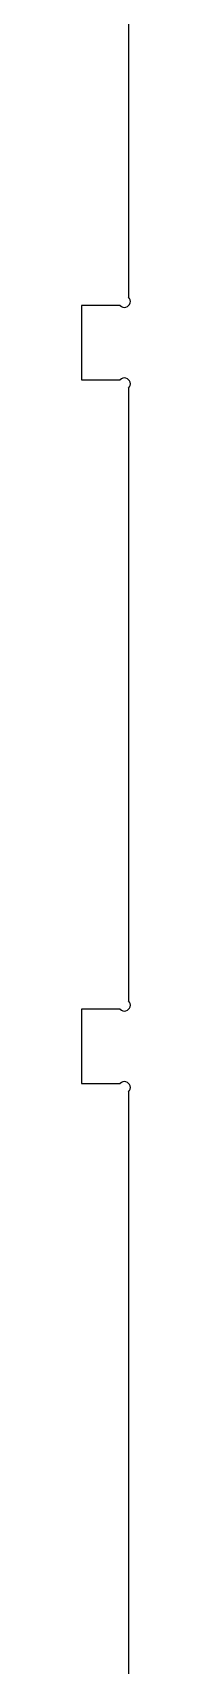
# Model space of a CAD drawing. Header units: inches. Extents: x 0.8 to 22.5, y -0.3 to 48.
# Drawn here: x 0.8 to 1.05, y 13.15 to 21.83 of the extents above; entities that cross this region are included whole.
import ezdxf

# ---------------------------------------------------------------- set-up
doc = ezdxf.new("R2010")
doc.units = ezdxf.units.IN
doc.header["$MEASUREMENT"] = 0
doc.layers.add('FORMAT', color=7, linetype='Continuous')

msp = doc.modelspace()

# ---------------------------------------------------------------- linework, layer by layer
at = {"layer": 'FORMAT', "linetype": 'Continuous', "lineweight": 25}
for p, q in [((1.0455, 22.0989), (1.0455, 20.4246)), ((0.7955, 20.3804), (0.7955, 19.9867)), ((1.0014, 20.3804), (0.7955, 20.3804)), ((0.7955, 19.9867), (1.0014, 19.9867)), ((1.0455, 19.9425), (1.0455, 16.6844)), ((0.7955, 16.6402), (0.7955, 16.2465)), ((1.0014, 16.6402), (0.7955, 16.6402)), ((0.7955, 16.2465), (1.0014, 16.2465)), ((1.0455, 16.2023), (1.0455, 12.9443))]:
    msp.add_line(p, q, dxfattribs=at)
for centre, radius, start, end in [((1.0235, 20.4024), 0.0313, 224.74881, 45.25119), ((1.0235, 19.9647), 0.0313, 314.74881, 135.25119), ((1.0235, 16.6622), 0.0312, 224.74881, 45.25119), ((1.0235, 16.2245), 0.0313, 314.74881, 135.25119)]:
    msp.add_arc(centre, radius, start, end, dxfattribs=at)

doc.saveas('drawing.dxf')
